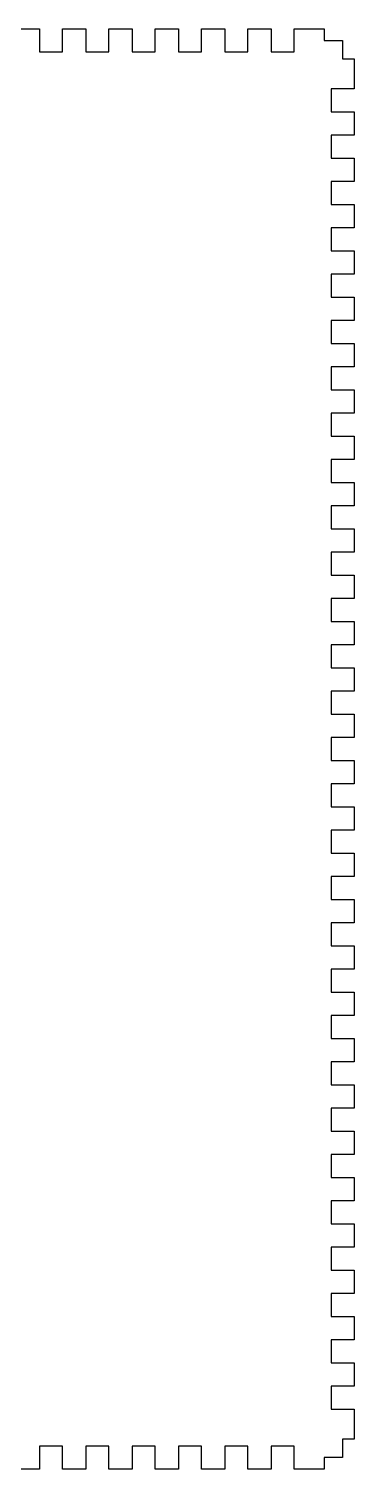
# Model space of a CAD drawing. Extents: x -1244 to 2756, y -1638 to 1362.
# Drawn here: x 211 to 379, y -825 to -79 of the extents above; entities that cross this region are included whole.
import ezdxf

# ---------------------------------------------------------------- set-up
doc = ezdxf.new("R2010")
doc.units = 0
doc.layers.add('Layer_1', color=7, linetype='CONTINUOUS')

msp = doc.modelspace()

# ---------------------------------------------------------------- linework, layer by layer
at = {"layer": 'Layer_1', "color": 7}
msp.add_lwpolyline([(204.093987, -78.987112), (216.093991, -78.987112), (216.093991, -90.986806), (228.093995, -90.986806), (228.093995, -78.987112), (240.094028, -78.987112), (240.094028, -90.986806), (252.094032, -90.986806), (252.094032, -78.987112), (264.094036, -78.987112), (264.094036, -90.986806), (276.09404, -90.986806), (276.09404, -78.987112), (288.094053, -78.987112), (288.094053, -90.986806), (300.094086, -90.986806), (300.094086, -78.987112), (312.09409, -78.987112), (312.09409, -90.986806), (324.094094, -90.986806), (324.094094, -78.987112), (336.094098, -78.987112), (336.094098, -90.986806), (348.094102, -90.986806), (348.094102, -78.987112), (363.609128, -78.987112), (363.609128, -84.987129), (373.124137, -84.987129), (373.124137, -94.502138), (379.124154, -94.502138), (379.124154, -110.017135), (367.124036, -110.017135), (367.124036, -122.017168), (379.124154, -122.017168), (379.124154, -134.017172), (367.124036, -134.017172), (367.124036, -146.017176), (379.124154, -146.017176), (379.124154, -158.01718), (367.124036, -158.01718), (367.124036, -170.017185), (379.124154, -170.017185), (379.124154, -182.017217), (367.124036, -182.017217), (367.124036, -194.017221), (379.124154, -194.017221), (379.124154, -206.017226), (367.124036, -206.017226), (367.124036, -218.01723), (379.124154, -218.01723), (379.124154, -230.017234), (367.124036, -230.017234), (367.124036, -242.017266), (379.124154, -242.017266), (379.124154, -254.017271), (367.124036, -254.017271), (367.124036, -266.017275), (379.124154, -266.017275), (379.124154, -278.017279), (367.124036, -278.017279), (367.124036, -290.017283), (379.124154, -290.017283), (379.124154, -302.017316), (367.124036, -302.017316), (367.124036, -314.01732), (379.124154, -314.01732), (379.124154, -326.017324), (367.124036, -326.017324), (367.124036, -338.017328), (379.124154, -338.017328), (379.124154, -350.017333), (367.124036, -350.017333), (367.124036, -362.017337), (379.124154, -362.017337), (379.124154, -374.017341), (367.124036, -374.017341), (367.124036, -386.017374), (379.124154, -386.017374), (379.124154, -398.017378), (367.124036, -398.017378), (367.124036, -410.017382), (379.124154, -410.017382), (379.124154, -422.017386), (367.124036, -422.017386), (367.124036, -434.01739), (379.124154, -434.01739), (379.124154, -446.017423), (367.124036, -446.017423), (367.124036, -458.017427), (379.124154, -458.017427), (379.124154, -470.017431), (367.124036, -470.017431), (367.124036, -482.017436), (379.124154, -482.017436), (379.124154, -494.01744), (367.124036, -494.01744), (367.124036, -506.017472), (379.124154, -506.017472), (379.124154, -518.017476), (367.124036, -518.017476), (367.124036, -530.017481), (379.124154, -530.017481), (379.124154, -542.017485), (367.124036, -542.017485), (367.124036, -554.017489), (379.124154, -554.017489), (379.124154, -566.017522), (367.124036, -566.017522), (367.124036, -578.017526), (379.124154, -578.017526), (379.124154, -590.01753), (367.124036, -590.01753), (367.124036, -602.017534), (379.124154, -602.017534), (379.124154, -614.017538), (367.124036, -614.017538), (367.124036, -626.017571), (379.124154, -626.017571), (379.124154, -638.017575), (367.124036, -638.017575), (367.124036, -650.017579), (379.124154, -650.017579), (379.124154, -662.017584), (367.124036, -662.017584), (367.124036, -674.017588), (379.124154, -674.017588), (379.124154, -686.01762), (367.124036, -686.01762), (367.124036, -698.017624), (379.124154, -698.017624), (379.124154, -710.017629), (367.124036, -710.017629), (367.124036, -722.017633), (379.124154, -722.017633), (379.124154, -734.017637), (367.124036, -734.017637), (367.124036, -746.01767), (379.124154, -746.01767), (379.124154, -758.017674), (367.124036, -758.017674), (367.124036, -770.017678), (379.124154, -770.017678), (379.124154, -782.017682), (367.124036, -782.017682), (367.124036, -794.017686), (379.124154, -794.017686), (379.124154, -809.532712), (373.124137, -809.532712), (373.124137, -819.047721), (363.609128, -819.047721), (363.609128, -825.047738), (348.094102, -825.047738), (348.094102, -813.047818), (336.094098, -813.047818), (336.094098, -825.047738), (324.094094, -825.047738), (324.094094, -813.047818), (312.09409, -813.047818), (312.09409, -825.047738), (300.094086, -825.047738), (300.094086, -813.047818), (288.094053, -813.047818), (288.094053, -825.047738), (276.09404, -825.047738), (276.09404, -813.047818), (264.094036, -813.047818), (264.094036, -825.047738), (252.094032, -825.047738), (252.094032, -813.047818), (240.094028, -813.047818), (240.094028, -825.047738), (228.093995, -825.047738), (228.093995, -813.047818), (216.093991, -813.047818), (216.093991, -825.047738), (204.093987, -825.047738)], dxfattribs=at)

doc.saveas('drawing.dxf')
